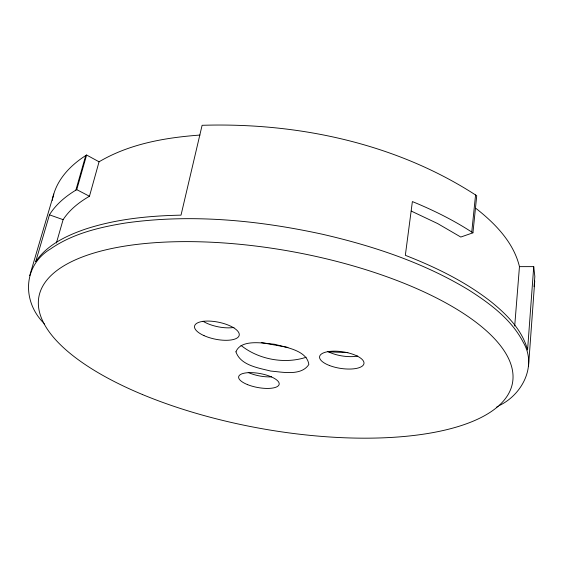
<?xml version="1.0" encoding="UTF-8"?>
<svg xmlns="http://www.w3.org/2000/svg" width="563" height="563" viewBox="0 0 563 563"><rect width="100%" height="100%" fill="white"/><g stroke="black" fill="none" stroke-linecap="round" stroke-linejoin="round"><path stroke-width="0.84" d="M534.069 286.658L534.836 276.496L533.731 266.63L519.459 266.637C513.618 242.343 495.166 223.532 476.115 208.535M499.571 405.402C522.225 394.445 537.179 365.844 523.33 342.445C511.626 319.608 490.218 303.668 469.035 290.184C424.059 262.808 373.452 245.996 322.374 234.236C258.002 220.203 191.061 213.722 125.528 223.011C99.433 227.227 72.627 233.603 50.607 248.895C23.365 265.124 21.957 300.199 42.922 322.268M528.509 366.492L534.751 280.916M533.731 266.63L527.573 349.968C522.295 330.031 506.996 314.71 491.45 302.071C465.65 281.746 435.79 267.256 405.339 255.321L412.383 201.575C433.426 210.189 453.912 220.337 472.941 232.822L476.734 195.72C396.155 143.185 297.433 122.389 202.103 125.303L181.019 215.15C148.646 215.812 115.922 219.042 85.034 229.232C66.392 235.7 47.039 244.835 35.68 261.704L49.46 214.834C56.047 204.137 66.04 195.98 76.737 189.632L86.603 155.015L99.053 161.799C129.448 143.811 165.184 137.611 199.956 135.064M514.702 326.005L519.459 266.637M471.752 232.04L475.566 194.925M52.331 200.372L52.584 198.957M52.725 198.253C56.532 179.491 70.847 164.832 86.603 155.015M56.391 243.033L63.112 219.654C69.622 209.675 79.228 202.138 89.461 196.262L99.053 161.799M75.864 190.16L85.731 155.571M29.712 275.666L53.781 194.038M497.826 406.423L498.185 406.212M496.77 407.007L497.481 406.613M306.188 357.245C284.801 364.331 258.53 359.56 241.013 345.393M472.941 232.822L460.787 237.044L437.676 223.588L411.257 211.076M347.892 352.628L328.074 351.805M287.939 347.427L261.253 342.571M49.46 214.834L63.112 219.654M76.737 189.632L89.461 196.262M43.928 323.514L44.449 324.14M233.99 327.42A22.668 8.839 11.7 0 1 202.997 321.234M271.549 376.837A20.486 7.256 10.5 0 1 248.22 372.453M357.765 356.041A22.337 8.572 8.8 0 1 327.955 351.537M235.939 351.826C240.549 365.457 258.558 367.935 270.803 371.08C282.57 372.023 301.282 376.239 308.848 364.479C306.955 350.334 285.751 347.364 274.533 344.26C263.674 343.303 241.048 338.722 235.939 351.826M329.383 365.478A22.457 8.368 8.8 0 0 363.951 363.635A22.457 8.368 8.8 0 0 331.987 351.221A22.457 8.368 8.8 0 0 329.383 365.478M204.031 335.639A22.794 8.635 11.6 0 0 239.191 335.365A22.794 8.635 11.6 0 0 207.423 321.072A22.794 8.635 11.6 0 0 204.031 335.639M247.664 384.677A20.592 7.073 10.5 0 0 279.164 384.276A20.592 7.073 10.5 0 0 249.93 372.629A20.592 7.073 10.5 0 0 247.664 384.677M142.608 394.586A240.69 89.806 10.3 0 0 512.429 383.283A240.69 89.806 10.3 0 0 172.011 241.837A240.69 89.806 10.3 0 0 142.608 394.586"/></g></svg>
